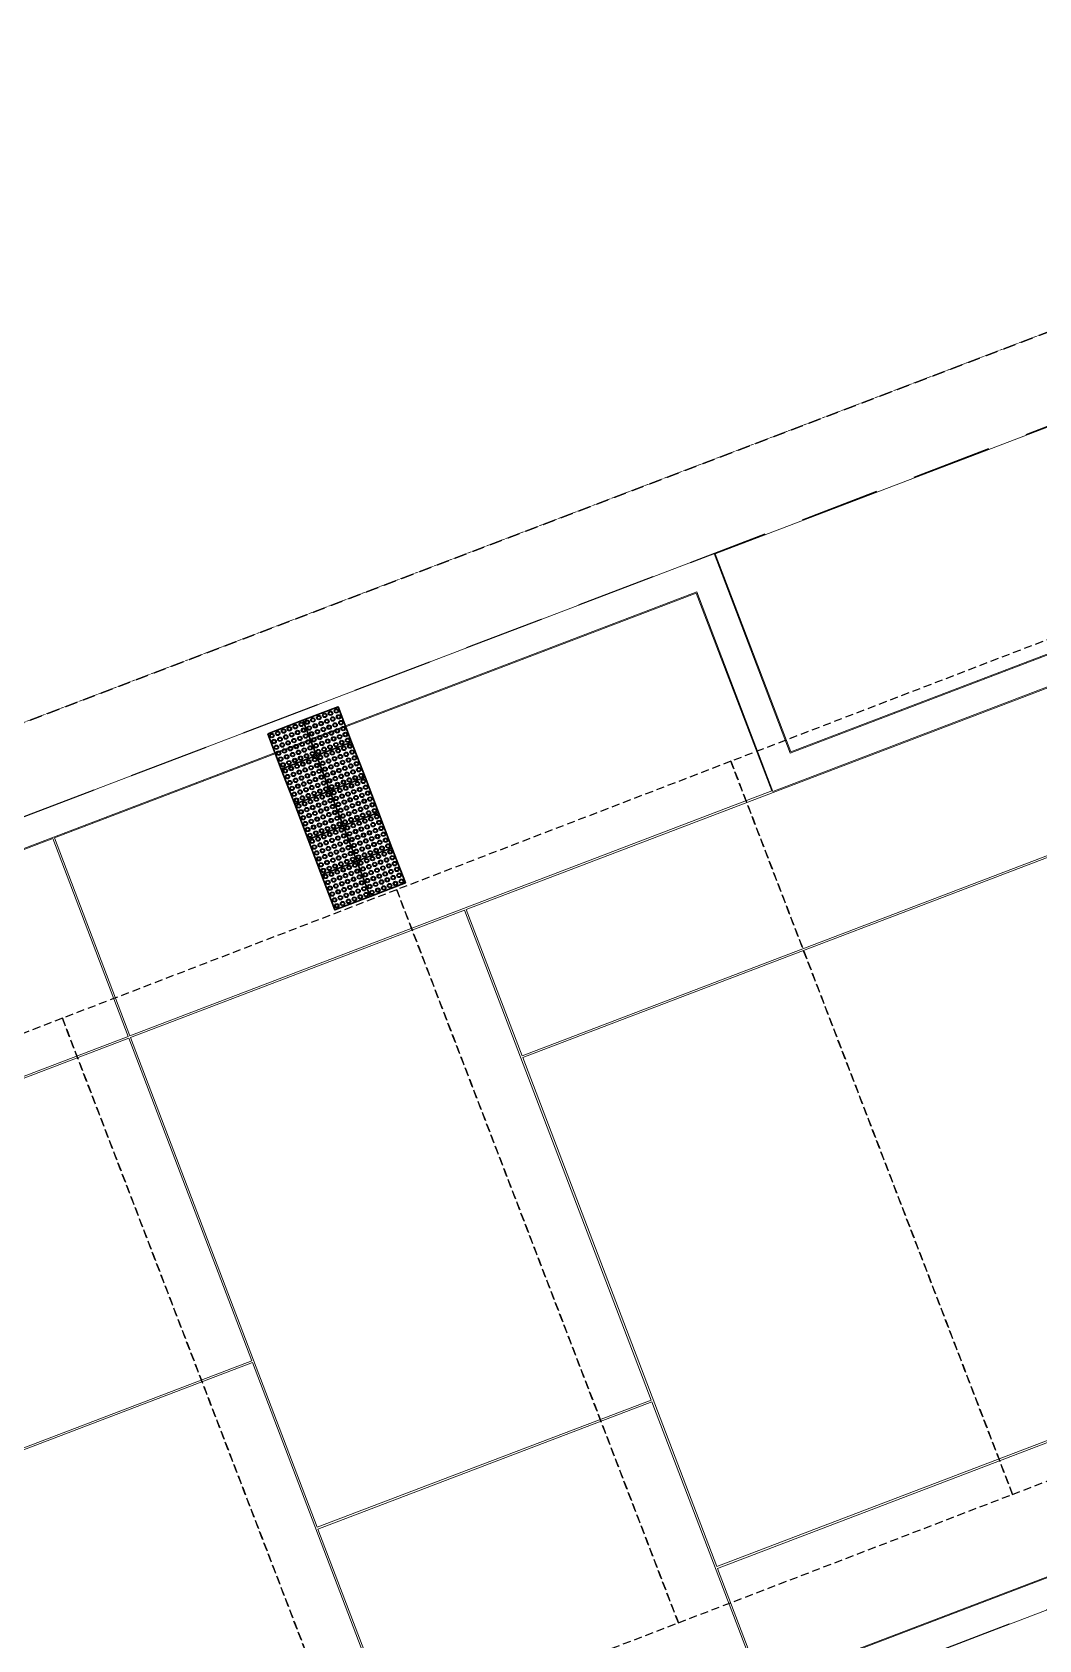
# Model space of a CAD drawing. Header units: millimetres. Extents: x 832728086 to 834530684, y 817551485 to 818349469.
# Drawn here: x 834489979 to 834497992, y 817900382 to 817913177 of the extents above; entities that cross this region are included whole.
import ezdxf

# ---------------------------------------------------------------- set-up
doc = ezdxf.new("R2010")
doc.units = ezdxf.units.MM
doc.header["$LTSCALE"] = 100
doc.linetypes.add('architecture 2$0$HIDDEN', pattern=[9.525, 6.35, -3.175])
doc.linetypes.add('Hidden', pattern=[9.525, 6.35, -3.175])
doc.layers.add('+C-160', color=160, linetype='Hidden')
doc.layers.add('000-Tactile-l', color=8, linetype='Continuous')
doc.layers.add('000-helpline', color=30, linetype='Continuous', lineweight=30, plot=False)
doc.layers.add('architecture 2$0$126-concrete slabs-b', color=3, linetype='Continuous', lineweight=13)
doc.layers.add('architecture 2$0$191-elevation1', color=1, linetype='Continuous', lineweight=13)

# ---------------------------------------------------------------- blocks, each defined once
blk = doc.blocks.new('tactile')
at = {"layer": '000-helpline', "ltscale": 0.015}
for points in [[(834492.191, 817907.75), (834492.472, 817907.856), (834492.578, 817907.576), (834492.298, 817907.469)], [(834491.911, 817907.643), (834492.191, 817907.75), (834492.298, 817907.469), (834492.018, 817907.362)], [(834492.298, 817907.469), (834492.578, 817907.576), (834492.685, 817907.296), (834492.405, 817907.189)], [(834492.018, 817907.362), (834492.298, 817907.469), (834492.405, 817907.189), (834492.125, 817907.082)], [(834492.405, 817907.189), (834492.685, 817907.296), (834492.792, 817907.015), (834492.512, 817906.909)], [(834492.125, 817907.082), (834492.405, 817907.189), (834492.512, 817906.909), (834492.232, 817906.802)], [(834492.512, 817906.909), (834492.792, 817907.015), (834492.899, 817906.735), (834492.619, 817906.628)], [(834492.232, 817906.802), (834492.512, 817906.909), (834492.619, 817906.628), (834492.338, 817906.521)], [(834492.338, 817906.521), (834492.619, 817906.628), (834492.726, 817906.348), (834492.445, 817906.241)], [(834492.619, 817906.628), (834492.899, 817906.735), (834493.006, 817906.455), (834492.726, 817906.348)]]:
    blk.add_lwpolyline(points, close=True, dxfattribs=at)
at = {"layer": '000-Tactile-l', "ltscale": 0.015}
for centre, radius in [((834492.317, 817907.771), 0.0175), ((834492.317, 817907.771), 0.0125), ((834492.364, 817907.789), 0.0175), ((834492.364, 817907.789), 0.0125), ((834492.41, 817907.806), 0.0175), ((834492.41, 817907.806), 0.0125), ((834492.428, 817907.76), 0.0175), ((834492.457, 817907.824), 0.0175), ((834492.457, 817907.824), 0.0125), ((834492.475, 817907.777), 0.0175), ((834492.475, 817907.777), 0.0125), ((834491.943, 817907.628), 0.0175), ((834491.99, 817907.646), 0.0175), ((834491.99, 817907.646), 0.0125), ((834492.037, 817907.664), 0.0175), ((834492.037, 817907.664), 0.0125), ((834492.083, 817907.682), 0.0175), ((834492.083, 817907.682), 0.0125), ((834492.101, 817907.635), 0.0175), ((834492.101, 817907.635), 0.0125), ((834492.13, 817907.699), 0.0175), ((834492.13, 817907.699), 0.0125), ((834492.148, 817907.653), 0.0175), ((834492.148, 817907.653), 0.0125), ((834492.177, 817907.717), 0.0175), ((834492.177, 817907.717), 0.0125), ((834492.195, 817907.671), 0.0175), ((834492.195, 817907.671), 0.0125), ((834492.224, 817907.735), 0.0175), ((834492.224, 817907.735), 0.0125), ((834492.241, 817907.688), 0.0175), ((834492.241, 817907.688), 0.0125), ((834492.259, 817907.642), 0.0175), ((834492.259, 817907.642), 0.0125), ((834492.27, 817907.753), 0.0175), ((834492.27, 817907.753), 0.0125), ((834492.288, 817907.706), 0.0175), ((834492.288, 817907.706), 0.0125), ((834492.306, 817907.659), 0.0175), ((834492.306, 817907.659), 0.0125), ((834492.335, 817907.724), 0.0175), ((834492.335, 817907.724), 0.0125), ((834492.353, 817907.677), 0.0175), ((834492.353, 817907.677), 0.0125), ((834492.37, 817907.631), 0.0175), ((834492.381, 817907.742), 0.0175), ((834492.381, 817907.742), 0.0125), ((834492.399, 817907.695), 0.0175), ((834492.399, 817907.695), 0.0125), ((834492.417, 817907.648), 0.0175), ((834492.417, 817907.648), 0.0125), ((834492.428, 817907.76), 0.0125), ((834492.446, 817907.713), 0.0175), ((834492.446, 817907.713), 0.0125), ((834492.464, 817907.666), 0.0175), ((834492.464, 817907.666), 0.0125), ((834492.493, 817907.731), 0.0175), ((834492.493, 817907.731), 0.0125), ((834492.511, 817907.684), 0.0175), ((834492.511, 817907.684), 0.0125), ((834492.528, 817907.637), 0.0175), ((834492.528, 817907.637), 0.0125), ((834491.943, 817907.628), 0.0125), ((834491.961, 817907.581), 0.0175), ((834491.961, 817907.581), 0.0125), ((834491.979, 817907.535), 0.0175), ((834491.979, 817907.535), 0.0125), ((834492.008, 817907.599), 0.0175), ((834492.008, 817907.599), 0.0125), ((834492.026, 817907.553), 0.0175), ((834492.026, 817907.553), 0.0125), ((834492.043, 817907.506), 0.0175), ((834492.043, 817907.506), 0.0125), ((834492.054, 817907.617), 0.0175), ((834492.054, 817907.617), 0.0125), ((834492.072, 817907.57), 0.0175), ((834492.072, 817907.57), 0.0125), ((834492.09, 817907.524), 0.0175), ((834492.09, 817907.524), 0.0125), ((834492.119, 817907.588), 0.0175), ((834492.119, 817907.588), 0.0125), ((834492.137, 817907.541), 0.0175), ((834492.137, 817907.541), 0.0125), ((834492.166, 817907.606), 0.0175), ((834492.166, 817907.606), 0.0125), ((834492.184, 817907.559), 0.0175), ((834492.184, 817907.559), 0.0125), ((834492.201, 817907.513), 0.0175), ((834492.201, 817907.513), 0.0125), ((834492.212, 817907.624), 0.0175), ((834492.212, 817907.624), 0.0125), ((834492.23, 817907.577), 0.0175), ((834492.23, 817907.577), 0.0125), ((834492.248, 817907.53), 0.0175), ((834492.248, 817907.53), 0.0125), ((834492.277, 817907.595), 0.0175), ((834492.277, 817907.595), 0.0125), ((834492.295, 817907.548), 0.0175), ((834492.295, 817907.548), 0.0125), ((834492.313, 817907.501), 0.0175), ((834492.324, 817907.613), 0.0175), ((834492.324, 817907.613), 0.0125), ((834492.341, 817907.566), 0.0175), ((834492.341, 817907.566), 0.0125), ((834492.359, 817907.519), 0.0175), ((834492.359, 817907.519), 0.0125), ((834492.37, 817907.631), 0.0125), ((834492.388, 817907.584), 0.0175), ((834492.388, 817907.584), 0.0125), ((834492.406, 817907.537), 0.0175), ((834492.406, 817907.537), 0.0125), ((834492.435, 817907.602), 0.0175), ((834492.435, 817907.602), 0.0125), ((834492.453, 817907.555), 0.0175), ((834492.453, 817907.555), 0.0125), ((834492.471, 817907.508), 0.0175), ((834492.471, 817907.508), 0.0125), ((834492.482, 817907.619), 0.0175), ((834492.482, 817907.619), 0.0125), ((834492.499, 817907.573), 0.0175), ((834492.499, 817907.573), 0.0125), ((834492.517, 817907.526), 0.0175), ((834492.517, 817907.526), 0.0125), ((834492.546, 817907.591), 0.0175), ((834492.546, 817907.591), 0.0125), ((834492.564, 817907.544), 0.0175), ((834492.564, 817907.544), 0.0125), ((834491.997, 817907.488), 0.0175), ((834491.997, 817907.488), 0.0125), ((834492.014, 817907.441), 0.0175), ((834492.014, 817907.441), 0.0125), ((834492.032, 817907.395), 0.0175), ((834492.032, 817907.395), 0.0125), ((834492.061, 817907.459), 0.0175), ((834492.061, 817907.459), 0.0125), ((834492.079, 817907.412), 0.0175), ((834492.079, 817907.412), 0.0125), ((834492.108, 817907.477), 0.0175), ((834492.108, 817907.477), 0.0125), ((834492.126, 817907.43), 0.0175), ((834492.126, 817907.43), 0.0125), ((834492.144, 817907.384), 0.0175), ((834492.144, 817907.384), 0.0125), ((834492.155, 817907.495), 0.0175), ((834492.155, 817907.495), 0.0125), ((834492.172, 817907.448), 0.0175), ((834492.172, 817907.448), 0.0125), ((834492.19, 817907.401), 0.0175), ((834492.19, 817907.401), 0.0125), ((834492.219, 817907.466), 0.0175), ((834492.219, 817907.466), 0.0125), ((834492.237, 817907.419), 0.0175), ((834492.237, 817907.419), 0.0125), ((834492.255, 817907.372), 0.0175), ((834492.266, 817907.484), 0.0175), ((834492.266, 817907.484), 0.0125), ((834492.284, 817907.437), 0.0175), ((834492.284, 817907.437), 0.0125), ((834492.301, 817907.39), 0.0175), ((834492.301, 817907.39), 0.0125), ((834492.313, 817907.501), 0.0125), ((834492.33, 817907.455), 0.0175), ((834492.33, 817907.455), 0.0125), ((834492.348, 817907.408), 0.0175), ((834492.348, 817907.408), 0.0125), ((834492.377, 817907.473), 0.0175), ((834492.377, 817907.473), 0.0125), ((834492.395, 817907.426), 0.0175), ((834492.395, 817907.426), 0.0125), ((834492.413, 817907.379), 0.0175), ((834492.413, 817907.379), 0.0125), ((834492.424, 817907.49), 0.0175), ((834492.424, 817907.49), 0.0125), ((834492.442, 817907.444), 0.0175), ((834492.442, 817907.444), 0.0125), ((834492.459, 817907.397), 0.0175), ((834492.459, 817907.397), 0.0125), ((834492.488, 817907.461), 0.0175), ((834492.488, 817907.461), 0.0125), ((834492.506, 817907.415), 0.0175), ((834492.506, 817907.415), 0.0125), ((834492.535, 817907.479), 0.0175), ((834492.535, 817907.479), 0.0125), ((834492.553, 817907.433), 0.0175), ((834492.553, 817907.433), 0.0125), ((834492.571, 817907.386), 0.0175), ((834492.571, 817907.386), 0.0125), ((834492.582, 817907.497), 0.0175), ((834492.582, 817907.497), 0.0125), ((834492.6, 817907.45), 0.0175), ((834492.6, 817907.45), 0.0125), ((834492.617, 817907.404), 0.0175), ((834492.617, 817907.404), 0.0125), ((834492.05, 817907.348), 0.0175), ((834492.05, 817907.348), 0.0125), ((834492.068, 817907.301), 0.0175), ((834492.068, 817907.301), 0.0125), ((834492.086, 817907.254), 0.0175), ((834492.086, 817907.254), 0.0125), ((834492.097, 817907.366), 0.0175), ((834492.097, 817907.366), 0.0125), ((834492.115, 817907.319), 0.0175), ((834492.115, 817907.319), 0.0125), ((834492.132, 817907.272), 0.0175), ((834492.132, 817907.272), 0.0125), ((834492.161, 817907.337), 0.0175), ((834492.161, 817907.337), 0.0125), ((834492.179, 817907.29), 0.0175), ((834492.179, 817907.29), 0.0125), ((834492.197, 817907.243), 0.0175), ((834492.208, 817907.355), 0.0175), ((834492.208, 817907.355), 0.0125), ((834492.226, 817907.308), 0.0175), ((834492.226, 817907.308), 0.0125), ((834492.244, 817907.261), 0.0175), ((834492.244, 817907.261), 0.0125), ((834492.255, 817907.372), 0.0125), ((834492.273, 817907.326), 0.0175), ((834492.273, 817907.326), 0.0125), ((834492.29, 817907.279), 0.0175), ((834492.29, 817907.279), 0.0125), ((834492.319, 817907.344), 0.0175), ((834492.319, 817907.344), 0.0125), ((834492.337, 817907.297), 0.0175), ((834492.337, 817907.297), 0.0125), ((834492.355, 817907.25), 0.0175), ((834492.355, 817907.25), 0.0125), ((834492.366, 817907.361), 0.0175), ((834492.366, 817907.361), 0.0125), ((834492.384, 817907.315), 0.0175), ((834492.384, 817907.315), 0.0125), ((834492.402, 817907.268), 0.0175), ((834492.402, 817907.268), 0.0125), ((834492.431, 817907.332), 0.0175), ((834492.431, 817907.332), 0.0125), ((834492.448, 817907.286), 0.0175), ((834492.448, 817907.286), 0.0125), ((834492.477, 817907.35), 0.0175), ((834492.477, 817907.35), 0.0125), ((834492.495, 817907.304), 0.0175), ((834492.495, 817907.304), 0.0125), ((834492.513, 817907.257), 0.0175), ((834492.513, 817907.257), 0.0125), ((834492.524, 817907.368), 0.0175), ((834492.524, 817907.368), 0.0125), ((834492.542, 817907.321), 0.0175), ((834492.542, 817907.321), 0.0125), ((834492.56, 817907.275), 0.0175), ((834492.56, 817907.275), 0.0125), ((834492.589, 817907.339), 0.0175), ((834492.589, 817907.339), 0.0125), ((834492.606, 817907.292), 0.0175), ((834492.606, 817907.292), 0.0125), ((834492.624, 817907.246), 0.0175), ((834492.635, 817907.357), 0.0175), ((834492.635, 817907.357), 0.0125), ((834492.653, 817907.31), 0.0175), ((834492.653, 817907.31), 0.0125), ((834492.671, 817907.264), 0.0175), ((834492.671, 817907.264), 0.0125), ((834492.104, 817907.208), 0.0175), ((834492.104, 817907.208), 0.0125), ((834492.121, 817907.161), 0.0175), ((834492.121, 817907.161), 0.0125), ((834492.15, 817907.226), 0.0175), ((834492.15, 817907.226), 0.0125), ((834492.168, 817907.179), 0.0175), ((834492.168, 817907.179), 0.0125), ((834492.186, 817907.132), 0.0175), ((834492.186, 817907.132), 0.0125), ((834492.197, 817907.243), 0.0125), ((834492.215, 817907.197), 0.0175), ((834492.215, 817907.197), 0.0125), ((834492.233, 817907.15), 0.0175), ((834492.233, 817907.15), 0.0125), ((834492.261, 817907.214), 0.0175), ((834492.261, 817907.214), 0.0125), ((834492.279, 817907.168), 0.0175), ((834492.279, 817907.168), 0.0125), ((834492.297, 817907.121), 0.0175), ((834492.297, 817907.121), 0.0125), ((834492.308, 817907.232), 0.0175), ((834492.308, 817907.232), 0.0125), ((834492.326, 817907.186), 0.0175), ((834492.326, 817907.186), 0.0125), ((834492.344, 817907.139), 0.0175), ((834492.344, 817907.139), 0.0125), ((834492.373, 817907.203), 0.0175), ((834492.373, 817907.203), 0.0125), ((834492.391, 817907.157), 0.0175), ((834492.391, 817907.157), 0.0125), ((834492.419, 817907.221), 0.0175), ((834492.419, 817907.221), 0.0125), ((834492.437, 817907.174), 0.0175), ((834492.437, 817907.174), 0.0125), ((834492.455, 817907.128), 0.0175), ((834492.455, 817907.128), 0.0125), ((834492.466, 817907.239), 0.0175), ((834492.466, 817907.239), 0.0125), ((834492.484, 817907.192), 0.0175), ((834492.484, 817907.192), 0.0125), ((834492.502, 817907.146), 0.0175), ((834492.502, 817907.146), 0.0125), ((834492.531, 817907.21), 0.0175), ((834492.531, 817907.21), 0.0125), ((834492.549, 817907.163), 0.0175), ((834492.549, 817907.163), 0.0125), ((834492.566, 817907.117), 0.0175), ((834492.577, 817907.228), 0.0175), ((834492.577, 817907.228), 0.0125), ((834492.595, 817907.181), 0.0175), ((834492.595, 817907.181), 0.0125), ((834492.613, 817907.134), 0.0175), ((834492.613, 817907.134), 0.0125), ((834492.624, 817907.246), 0.0125), ((834492.642, 817907.199), 0.0175), ((834492.642, 817907.199), 0.0125), ((834492.66, 817907.152), 0.0175), ((834492.66, 817907.152), 0.0125), ((834492.689, 817907.217), 0.0175), ((834492.689, 817907.217), 0.0125), ((834492.706, 817907.17), 0.0175), ((834492.706, 817907.17), 0.0125), ((834492.724, 817907.123), 0.0175), ((834492.724, 817907.123), 0.0125), ((834492.139, 817907.114), 0.0175), ((834492.139, 817907.114), 0.0125), ((834492.157, 817907.068), 0.0175), ((834492.157, 817907.068), 0.0125), ((834492.175, 817907.021), 0.0175), ((834492.175, 817907.021), 0.0125), ((834492.204, 817907.085), 0.0175), ((834492.204, 817907.085), 0.0125), ((834492.221, 817907.039), 0.0175), ((834492.221, 817907.039), 0.0125), ((834492.239, 817906.992), 0.0175), ((834492.25, 817907.103), 0.0175), ((834492.25, 817907.103), 0.0125), ((834492.268, 817907.056), 0.0175), ((834492.268, 817907.056), 0.0125), ((834492.286, 817907.01), 0.0175), ((834492.286, 817907.01), 0.0125), ((834492.315, 817907.074), 0.0175), ((834492.315, 817907.074), 0.0125), ((834492.333, 817907.028), 0.0175), ((834492.333, 817907.028), 0.0125), ((834492.362, 817907.092), 0.0175), ((834492.362, 817907.092), 0.0125), ((834492.379, 817907.045), 0.0175), ((834492.379, 817907.045), 0.0125), ((834492.397, 817906.999), 0.0175), ((834492.397, 817906.999), 0.0125), ((834492.408, 817907.11), 0.0175), ((834492.408, 817907.11), 0.0125), ((834492.426, 817907.063), 0.0175), ((834492.426, 817907.063), 0.0125), ((834492.444, 817907.016), 0.0175), ((834492.444, 817907.016), 0.0125), ((834492.473, 817907.081), 0.0175), ((834492.473, 817907.081), 0.0125), ((834492.491, 817907.034), 0.0175), ((834492.491, 817907.034), 0.0125), ((834492.509, 817906.988), 0.0175), ((834492.52, 817907.099), 0.0175), ((834492.52, 817907.099), 0.0125), ((834492.537, 817907.052), 0.0175), ((834492.537, 817907.052), 0.0125), ((834492.555, 817907.005), 0.0175), ((834492.555, 817907.005), 0.0125), ((834492.566, 817907.117), 0.0125), ((834492.584, 817907.07), 0.0175), ((834492.584, 817907.07), 0.0125), ((834492.602, 817907.023), 0.0175), ((834492.602, 817907.023), 0.0125), ((834492.631, 817907.088), 0.0175), ((834492.631, 817907.088), 0.0125), ((834492.649, 817907.041), 0.0175), ((834492.649, 817907.041), 0.0125), ((834492.666, 817906.994), 0.0175), ((834492.666, 817906.994), 0.0125), ((834492.678, 817907.106), 0.0175), ((834492.678, 817907.106), 0.0125), ((834492.695, 817907.059), 0.0175), ((834492.695, 817907.059), 0.0125), ((834492.713, 817907.012), 0.0175), ((834492.713, 817907.012), 0.0125), ((834492.742, 817907.077), 0.0175), ((834492.742, 817907.077), 0.0125), ((834492.76, 817907.03), 0.0175), ((834492.76, 817907.03), 0.0125), ((834492.193, 817906.974), 0.0175), ((834492.193, 817906.974), 0.0125), ((834492.21, 817906.927), 0.0175), ((834492.21, 817906.927), 0.0125), ((834492.228, 817906.881), 0.0175), ((834492.228, 817906.881), 0.0125), ((834492.239, 817906.992), 0.0125), ((834492.257, 817906.945), 0.0175), ((834492.257, 817906.945), 0.0125), ((834492.275, 817906.899), 0.0175), ((834492.275, 817906.899), 0.0125), ((834492.304, 817906.963), 0.0175), ((834492.304, 817906.963), 0.0125), ((834492.322, 817906.916), 0.0175), ((834492.322, 817906.916), 0.0125), ((834492.339, 817906.87), 0.0175), ((834492.339, 817906.87), 0.0125), ((834492.351, 817906.981), 0.0175), ((834492.351, 817906.981), 0.0125), ((834492.368, 817906.934), 0.0175), ((834492.368, 817906.934), 0.0125), ((834492.386, 817906.887), 0.0175), ((834492.386, 817906.887), 0.0125), ((834492.415, 817906.952), 0.0175), ((834492.415, 817906.952), 0.0125), ((834492.433, 817906.905), 0.0175), ((834492.433, 817906.905), 0.0125), ((834492.462, 817906.97), 0.0175), ((834492.462, 817906.97), 0.0125), ((834492.48, 817906.923), 0.0175), ((834492.48, 817906.923), 0.0125), ((834492.497, 817906.876), 0.0175), ((834492.497, 817906.876), 0.0125), ((834492.509, 817906.988), 0.0125), ((834492.526, 817906.941), 0.0175), ((834492.526, 817906.941), 0.0125), ((834492.544, 817906.894), 0.0175), ((834492.544, 817906.894), 0.0125), ((834492.573, 817906.959), 0.0175), ((834492.573, 817906.959), 0.0125), ((834492.591, 817906.912), 0.0175), ((834492.591, 817906.912), 0.0125), ((834492.609, 817906.865), 0.0175), ((834492.609, 817906.865), 0.0125), ((834492.62, 817906.976), 0.0175), ((834492.62, 817906.976), 0.0125), ((834492.638, 817906.93), 0.0175), ((834492.638, 817906.93), 0.0125), ((834492.655, 817906.883), 0.0175), ((834492.655, 817906.883), 0.0125), ((834492.684, 817906.948), 0.0175), ((834492.684, 817906.948), 0.0125), ((834492.702, 817906.901), 0.0175), ((834492.702, 817906.901), 0.0125), ((834492.731, 817906.965), 0.0175), ((834492.731, 817906.965), 0.0125), ((834492.749, 817906.919), 0.0175), ((834492.749, 817906.919), 0.0125), ((834492.767, 817906.872), 0.0175), ((834492.767, 817906.872), 0.0125), ((834492.778, 817906.983), 0.0175), ((834492.778, 817906.983), 0.0125), ((834492.796, 817906.936), 0.0175), ((834492.796, 817906.936), 0.0125), ((834492.813, 817906.89), 0.0175), ((834492.813, 817906.89), 0.0125), ((834492.246, 817906.834), 0.0175), ((834492.246, 817906.834), 0.0125), ((834492.264, 817906.787), 0.0175), ((834492.264, 817906.787), 0.0125), ((834492.282, 817906.741), 0.0175), ((834492.282, 817906.741), 0.0125), ((834492.293, 817906.852), 0.0175), ((834492.293, 817906.852), 0.0125), ((834492.311, 817906.805), 0.0175), ((834492.311, 817906.805), 0.0125), ((834492.328, 817906.758), 0.0175), ((834492.328, 817906.758), 0.0125), ((834492.357, 817906.823), 0.0175), ((834492.357, 817906.823), 0.0125), ((834492.375, 817906.776), 0.0175), ((834492.375, 817906.776), 0.0125), ((834492.404, 817906.841), 0.0175), ((834492.404, 817906.841), 0.0125), ((834492.422, 817906.794), 0.0175), ((834492.422, 817906.794), 0.0125), ((834492.44, 817906.747), 0.0175), ((834492.44, 817906.747), 0.0125), ((834492.451, 817906.859), 0.0175), ((834492.451, 817906.859), 0.0125), ((834492.469, 817906.812), 0.0175), ((834492.469, 817906.812), 0.0125), ((834492.486, 817906.765), 0.0175), ((834492.486, 817906.765), 0.0125), ((834492.515, 817906.83), 0.0175), ((834492.515, 817906.83), 0.0125), ((834492.533, 817906.783), 0.0175), ((834492.533, 817906.783), 0.0125), ((834492.551, 817906.736), 0.0175), ((834492.551, 817906.736), 0.0125), ((834492.562, 817906.847), 0.0175), ((834492.562, 817906.847), 0.0125), ((834492.58, 817906.801), 0.0175), ((834492.58, 817906.801), 0.0125), ((834492.598, 817906.754), 0.0175), ((834492.598, 817906.754), 0.0125), ((834492.626, 817906.819), 0.0175), ((834492.626, 817906.819), 0.0125), ((834492.644, 817906.772), 0.0175), ((834492.644, 817906.772), 0.0125), ((834492.673, 817906.836), 0.0175), ((834492.673, 817906.836), 0.0125), ((834492.691, 817906.79), 0.0175), ((834492.691, 817906.79), 0.0125), ((834492.709, 817906.743), 0.0175), ((834492.709, 817906.743), 0.0125), ((834492.72, 817906.854), 0.0175), ((834492.72, 817906.854), 0.0125), ((834492.738, 817906.807), 0.0175), ((834492.738, 817906.807), 0.0125), ((834492.756, 817906.761), 0.0175), ((834492.756, 817906.761), 0.0125), ((834492.784, 817906.825), 0.0175), ((834492.784, 817906.825), 0.0125), ((834492.802, 817906.779), 0.0175), ((834492.802, 817906.779), 0.0125), ((834492.82, 817906.732), 0.0175), ((834492.831, 817906.843), 0.0175), ((834492.831, 817906.843), 0.0125), ((834492.849, 817906.796), 0.0175), ((834492.849, 817906.796), 0.0125), ((834492.867, 817906.75), 0.0175), ((834492.867, 817906.75), 0.0125), ((834492.299, 817906.694), 0.0175), ((834492.299, 817906.694), 0.0125), ((834492.317, 817906.647), 0.0175), ((834492.317, 817906.647), 0.0125), ((834492.346, 817906.712), 0.0175), ((834492.346, 817906.712), 0.0125), ((834492.364, 817906.665), 0.0175), ((834492.364, 817906.665), 0.0125), ((834492.382, 817906.618), 0.0175), ((834492.382, 817906.618), 0.0125), ((834492.393, 817906.729), 0.0175), ((834492.393, 817906.729), 0.0125), ((834492.411, 817906.683), 0.0175), ((834492.411, 817906.683), 0.0125), ((834492.429, 817906.636), 0.0175), ((834492.429, 817906.636), 0.0125), ((834492.457, 817906.701), 0.0175), ((834492.457, 817906.701), 0.0125), ((834492.475, 817906.654), 0.0175), ((834492.475, 817906.654), 0.0125), ((834492.493, 817906.607), 0.0175), ((834492.504, 817906.718), 0.0175), ((834492.504, 817906.718), 0.0125), ((834492.522, 817906.672), 0.0175), ((834492.522, 817906.672), 0.0125), ((834492.54, 817906.625), 0.0175), ((834492.54, 817906.625), 0.0125), ((834492.569, 817906.689), 0.0175), ((834492.569, 817906.689), 0.0125), ((834492.586, 817906.643), 0.0175), ((834492.586, 817906.643), 0.0125), ((834492.615, 817906.707), 0.0175), ((834492.615, 817906.707), 0.0125), ((834492.633, 817906.661), 0.0175), ((834492.633, 817906.661), 0.0125), ((834492.651, 817906.614), 0.0175), ((834492.651, 817906.614), 0.0125), ((834492.662, 817906.725), 0.0175), ((834492.662, 817906.725), 0.0125), ((834492.68, 817906.678), 0.0175), ((834492.68, 817906.678), 0.0125), ((834492.698, 817906.632), 0.0175), ((834492.698, 817906.632), 0.0125), ((834492.727, 817906.696), 0.0175), ((834492.727, 817906.696), 0.0125), ((834492.744, 817906.649), 0.0175), ((834492.744, 817906.649), 0.0125), ((834492.773, 817906.714), 0.0175), ((834492.773, 817906.714), 0.0125), ((834492.791, 817906.667), 0.0175), ((834492.791, 817906.667), 0.0125), ((834492.809, 817906.621), 0.0175), ((834492.809, 817906.621), 0.0125), ((834492.82, 817906.732), 0.0125), ((834492.838, 817906.685), 0.0175), ((834492.838, 817906.685), 0.0125), ((834492.856, 817906.638), 0.0175), ((834492.856, 817906.638), 0.0125), ((834492.885, 817906.703), 0.0175), ((834492.885, 817906.703), 0.0125), ((834492.902, 817906.656), 0.0175), ((834492.902, 817906.656), 0.0125), ((834492.92, 817906.609), 0.0175), ((834492.92, 817906.609), 0.0125), ((834492.335, 817906.6), 0.0175), ((834492.335, 817906.6), 0.0125), ((834492.353, 817906.554), 0.0175), ((834492.353, 817906.554), 0.0125), ((834492.371, 817906.507), 0.0175), ((834492.371, 817906.507), 0.0125), ((834492.4, 817906.571), 0.0175), ((834492.4, 817906.571), 0.0125), ((834492.417, 817906.525), 0.0175), ((834492.417, 817906.525), 0.0125), ((834492.435, 817906.478), 0.0175), ((834492.446, 817906.589), 0.0175), ((834492.446, 817906.589), 0.0125), ((834492.464, 817906.543), 0.0175), ((834492.464, 817906.543), 0.0125), ((834492.482, 817906.496), 0.0175), ((834492.482, 817906.496), 0.0125), ((834492.493, 817906.607), 0.0125), ((834492.511, 817906.56), 0.0175), ((834492.511, 817906.56), 0.0125), ((834492.529, 817906.514), 0.0175), ((834492.529, 817906.514), 0.0125), ((834492.558, 817906.578), 0.0175), ((834492.558, 817906.578), 0.0125), ((834492.575, 817906.531), 0.0175), ((834492.575, 817906.531), 0.0125), ((834492.593, 817906.485), 0.0175), ((834492.593, 817906.485), 0.0125), ((834492.604, 817906.596), 0.0175), ((834492.604, 817906.596), 0.0125), ((834492.622, 817906.549), 0.0175), ((834492.622, 817906.549), 0.0125), ((834492.64, 817906.503), 0.0175), ((834492.64, 817906.503), 0.0125), ((834492.669, 817906.567), 0.0175), ((834492.669, 817906.567), 0.0125), ((834492.687, 817906.52), 0.0175), ((834492.687, 817906.52), 0.0125), ((834492.716, 817906.585), 0.0175), ((834492.716, 817906.585), 0.0125), ((834492.733, 817906.538), 0.0175), ((834492.733, 817906.538), 0.0125), ((834492.751, 817906.491), 0.0175), ((834492.751, 817906.491), 0.0125), ((834492.762, 817906.603), 0.0175), ((834492.762, 817906.603), 0.0125), ((834492.78, 817906.556), 0.0175), ((834492.78, 817906.556), 0.0125), ((834492.798, 817906.509), 0.0175), ((834492.798, 817906.509), 0.0125), ((834492.827, 817906.574), 0.0175), ((834492.827, 817906.574), 0.0125), ((834492.845, 817906.527), 0.0175), ((834492.845, 817906.527), 0.0125), ((834492.862, 817906.48), 0.0175), ((834492.862, 817906.48), 0.0125), ((834492.874, 817906.592), 0.0175), ((834492.874, 817906.592), 0.0125), ((834492.891, 817906.545), 0.0175), ((834492.891, 817906.545), 0.0125), ((834492.909, 817906.498), 0.0175), ((834492.909, 817906.498), 0.0125), ((834492.938, 817906.563), 0.0175), ((834492.938, 817906.563), 0.0125), ((834492.956, 817906.516), 0.0175), ((834492.956, 817906.516), 0.0125), ((834492.389, 817906.46), 0.0175), ((834492.389, 817906.46), 0.0125), ((834492.406, 817906.414), 0.0175), ((834492.406, 817906.414), 0.0125), ((834492.424, 817906.367), 0.0175), ((834492.424, 817906.367), 0.0125), ((834492.435, 817906.478), 0.0125), ((834492.453, 817906.431), 0.0175), ((834492.453, 817906.431), 0.0125), ((834492.471, 817906.385), 0.0175), ((834492.471, 817906.385), 0.0125), ((834492.5, 817906.449), 0.0175), ((834492.5, 817906.449), 0.0125), ((834492.518, 817906.402), 0.0175), ((834492.518, 817906.402), 0.0125), ((834492.535, 817906.356), 0.0175), ((834492.535, 817906.356), 0.0125), ((834492.546, 817906.467), 0.0175), ((834492.546, 817906.467), 0.0125), ((834492.564, 817906.42), 0.0175), ((834492.564, 817906.42), 0.0125), ((834492.582, 817906.374), 0.0175), ((834492.582, 817906.374), 0.0125), ((834492.611, 817906.438), 0.0175), ((834492.611, 817906.438), 0.0125), ((834492.629, 817906.391), 0.0175), ((834492.629, 817906.391), 0.0125), ((834492.658, 817906.456), 0.0175), ((834492.658, 817906.456), 0.0125), ((834492.676, 817906.409), 0.0175), ((834492.676, 817906.409), 0.0125), ((834492.693, 817906.362), 0.0175), ((834492.693, 817906.362), 0.0125), ((834492.704, 817906.474), 0.0175), ((834492.704, 817906.474), 0.0125), ((834492.722, 817906.427), 0.0175), ((834492.722, 817906.427), 0.0125), ((834492.74, 817906.38), 0.0175), ((834492.74, 817906.38), 0.0125), ((834492.769, 817906.445), 0.0175), ((834492.769, 817906.445), 0.0125), ((834492.787, 817906.398), 0.0175), ((834492.787, 817906.398), 0.0125), ((834492.816, 817906.463), 0.0175), ((834492.816, 817906.463), 0.0125), ((834492.834, 817906.416), 0.0175), ((834492.834, 817906.416), 0.0125), ((834492.88, 817906.434), 0.0175), ((834492.88, 817906.434), 0.0125), ((834492.927, 817906.451), 0.0175), ((834492.927, 817906.451), 0.0125), ((834492.974, 817906.469), 0.0175), ((834492.974, 817906.469), 0.0125), ((834492.442, 817906.32), 0.0175), ((834492.442, 817906.32), 0.0125), ((834492.46, 817906.273), 0.0175), ((834492.46, 817906.273), 0.0125), ((834492.489, 817906.338), 0.0175), ((834492.489, 817906.338), 0.0125), ((834492.506, 817906.291), 0.0175), ((834492.506, 817906.291), 0.0125), ((834492.553, 817906.309), 0.0175), ((834492.553, 817906.309), 0.0125), ((834492.6, 817906.327), 0.0175), ((834492.6, 817906.327), 0.0125), ((834492.647, 817906.345), 0.0175), ((834492.647, 817906.345), 0.0125)]:
    blk.add_circle(centre, radius, dxfattribs=at)
blk = doc.blocks.new('architecture 2$0$A$C364D581F')
at = {"color": 1, "linetype": 'architecture 2$0$HIDDEN', "ltscale": 0.0001, "elevation": 4.175}
for points in [[(834497.782, 817901.54), (834500.442, 817902.562), (834498.2, 817908.396), (834495.54, 817907.374)], [(834495.122, 817900.518), (834497.782, 817901.54), (834495.54, 817907.374), (834492.88, 817906.352)], [(834492.461, 817899.495), (834495.122, 817900.518), (834492.88, 817906.352), (834490.219, 817905.329)], [(834489.801, 817898.473), (834492.461, 817899.495), (834490.219, 817905.329), (834487.559, 817904.307)]]:
    blk.add_lwpolyline(points, close=True, dxfattribs=at)
blk = doc.blocks.new('architecture 2$0$A$C77E518AF')
at = {"layer": 'architecture 2$0$126-concrete slabs-b'}
for points in [[(834496.016, 817907.45), (834498.675, 817908.464), (834498.074, 817910.038), (834495.416, 817909.025)], [(834495.265, 817908.712), (834490.156, 817906.764), (834490.756, 817905.19), (834495.865, 817907.138)], [(834493.434, 817906.195), (834498.765, 817908.227), (834499.209, 817907.062), (834493.878, 817905.03)], [(834499.214, 817907.048), (834493.884, 817905.016), (834495.428, 817900.965), (834500.759, 817902.998)], [(834490.742, 817905.185), (834488.084, 817904.171), (834487.484, 817905.746), (834490.142, 817906.759)], [(834494.906, 817902.291), (834492.248, 817901.278), (834490.762, 817905.176), (834493.42, 817906.19)], [(834491.726, 817902.604), (834489.068, 817901.59), (834488.089, 817904.157), (834490.748, 817905.171)], [(834495.434, 817900.951), (834500.764, 817902.984), (834501.119, 817902.052), (834495.789, 817900.019)], [(834487.772, 817896.963), (834493.102, 817898.995), (834491.732, 817902.59), (834486.401, 817900.557)], [(834495.775, 817900.014), (834493.116, 817899), (834492.253, 817901.264), (834494.912, 817902.277)]]:
    blk.add_lwpolyline(points, close=True, dxfattribs=at)
at = {"layer": 'architecture 2$0$191-elevation1'}
for points in [[(834498.079, 817910.048), (834527.54, 817921.281), (834530.675, 817913.058), (834436.148, 817877.017), (834433.013, 817885.24), (834433.235, 817885.324), (834436.285, 817877.324), (834530.366, 817913.195), (834527.401, 817920.973), (834498.164, 817909.826)], [(834503.842, 817910.426), (834496.012, 817907.44), (834495.406, 817909.029), (834453.677, 817893.118), (834454.282, 817891.53), (834447.33, 817888.879), (834447.415, 817888.657), (834454.589, 817891.392), (834453.984, 817892.981), (834495.269, 817908.722), (834495.875, 817907.133), (834503.927, 817910.204)]]:
    blk.add_lwpolyline(points, close=True, dxfattribs=at)
blk = doc.blocks.new('A$C062A3D83')
at = {"layer": '+C-160', "ltscale": 0.001}
blk.add_line((108683, -119651), (202901, -83728), dxfattribs=at)
at = {"layer": '+C-160'}
for p, q in [((109586, -120056), (204216, -83976)), ((207351, -92198), (112721, -128279))]:
    blk.add_line(p, q, dxfattribs=at)
at = {"layer": '+C-160', "xscale": 1000, "yscale": 1000}
for name in ['architecture 2$0$A$C77E518AF', 'architecture 2$0$A$C364D581F']:
    blk.add_blockref(name, (-834323333, -818005260), dxfattribs=at)

msp = doc.modelspace()

# ---------------------------------------------------------------- block references
at = {"layer": '+C-160', "ltscale": 5}
msp.add_blockref('A$C062A3D83', (834323333.3128, 818005260.0327), dxfattribs=at)
at = {"layer": '000-Tactile-l', "xscale": 1000, "yscale": 1000, "zscale": 1000}
msp.add_blockref('tactile', (-56.4905, -49.2817, -0.0703), dxfattribs=at)

doc.saveas('drawing.dxf')
